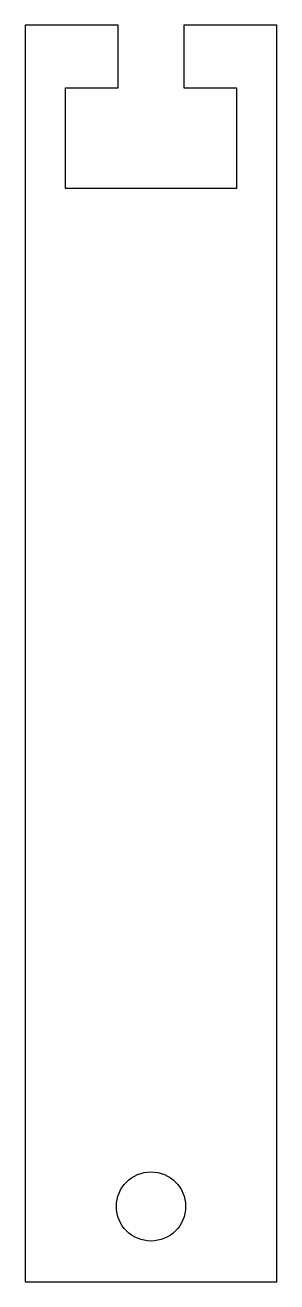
# Model space of a CAD drawing. Header units: millimetres. Extents: x 0 to 20, y 0 to 100.
import ezdxf

# ---------------------------------------------------------------- set-up
doc = ezdxf.new("R2010")
doc.units = ezdxf.units.MM

msp = doc.modelspace()

# ---------------------------------------------------------------- linework, layer by layer
msp.add_lwpolyline([(7.4, 95), (7.4, 100), (0, 100), (0, 0), (20, 0), (20, 100), (12.6, 100), (12.6, 95), (16.8, 95), (16.8, 87), (3.2, 87), (3.2, 95)], close=True)
msp.add_circle((10, 6), 2.75)

doc.saveas('drawing.dxf')
